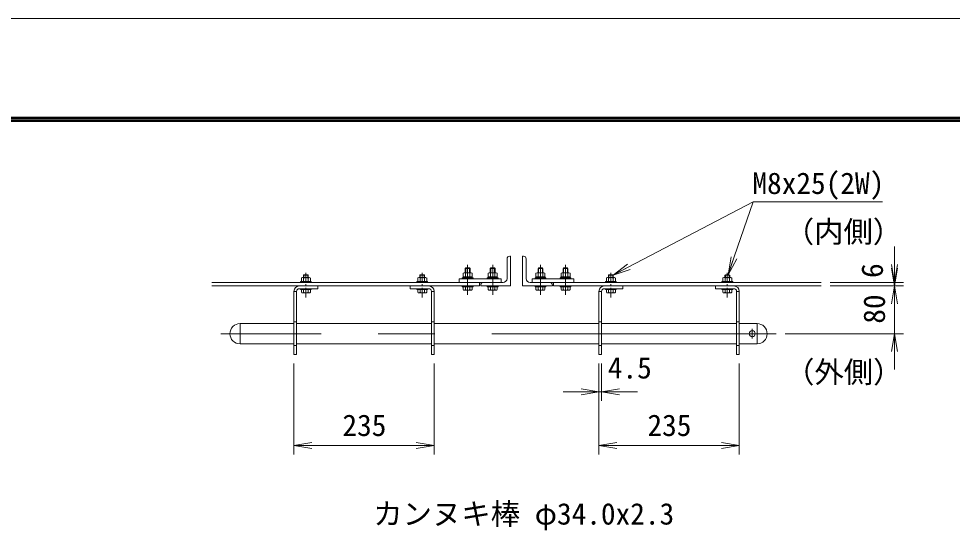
# Model space of a CAD drawing. Units: millimetres, scale not verified. Extents: x -6300 to 6300, y -4455 to 4455.
# Drawn here: x 1606 to 4734, y 2726 to 4455 of the extents above; entities that cross this region are included whole.
import ezdxf
from ezdxf.enums import TextEntityAlignment as Align

# ---------------------------------------------------------------- set-up
doc = ezdxf.new("R2010")
doc.units = ezdxf.units.MM
doc.header["$LTSCALE"] = 30
doc.linetypes.add('DASHED', pattern=[7.5, 6, -1.5])
doc.linetypes.add('USER1', pattern=[50.8, 31.75, -6.35, 6.35, -6.35])
for name, color, linetype, lineweight in [('0-1_D-STR1', 1, 'Continuous', 18), ('0-2_D-BMK', 2, 'USER1', 13), ('0-6_D-STR-DIM', 7, 'Continuous', 9), ('0-7_0', 7, 'Continuous', 9), ('0-8_D-STR-TXT', 7, 'Continuous', 9), ('0-9_D-STR3', 3, 'Continuous', 13), ('0-B_D-TTL', 7, 'Continuous', 9)]:
    doc.layers.add(name, color=color, linetype=linetype, lineweight=lineweight)
doc.styles.add('ＭＳ ゴシック', font='')
doc.styles.get('ＭＳ ゴシック').set_extended_font_data('MS Gothic')

# ---------------------------------------------------------------- blocks, each defined once
blk = doc.blocks.new('_Open')
at = {"layer": '0-7_0'}
blk.add_line((-30, 5), (0, 0), dxfattribs=at)
blk.add_lwpolyline([(-30, -5), (0, 0), (-30, 0)], dxfattribs=at)
blk = doc.blocks.new('カンヌキ受取付BN（M8）')
at = {"layer": '0-2_D-BMK'}
blk.add_line((0, -875.5), (0, 1704.5), dxfattribs=at)
at = {"layer": '0-9_D-STR3'}
for p, q in [((-450, 726), (-450, 1074)), ((346.7, 1116), (-346, 1116)), ((-195, 1404), (-240, 1344)), ((-225, 726), (-225, 1074)), ((-195, 1404), (-195, 1116)), ((195, 1404), (240, 1344)), ((225, 726), (225, 1074)), ((240, 1116), (240, 1344)), ((450, 726), (450, 1074)), ((540, 726), (-540, 726)), ((450, 726), (-450, 726)), ((540, 630), (540, 726)), ((-450, -361.2), (-450, -96)), ((450, -96), (-450, -96)), ((337.8, -426), (-337.8, -426)), ((-225.5, -361.2), (-225.5, -96)), ((225.5, -361.2), (225.5, -96)), ((450, -361.2), (450, -96))]:
    blk.add_line(p, q, dxfattribs=at)
for points in [[(240, 1344), (-240, 1344), (-240, 1116)], [(195, 1116), (195, 1404), (-195, 1404)], [(540, 630), (-540, 630), (-540, 726)]]:
    blk.add_lwpolyline(points, dxfattribs=at)
blk.add_lwpolyline([(-540, 0), (-540, -96), (540, -96), (540, 0)], close=True, dxfattribs=at)
for centre, radius, start, end in [((-337.5, 945.2), 171, 48.86505, 131.13495), ((0, 492.3), 623.7, 68.85295, 111.14705), ((337.5, 945.3), 170.9, 48.83491, 131.16509), ((-337.8, -296.4), 129.6, 210, 330), ((0, -1.3), 424.7, 237.93138, 302.06862), ((337.8, -296.4), 129.6, 210, 330)]:
    blk.add_arc(centre, radius, start, end, dxfattribs=at)

msp = doc.modelspace()

# ---------------------------------------------------------------- linework, layer by layer
at = {"layer": '0-1_D-STR1'}
for p, q in [((3241.74, 3649.74), (3241.74, 3583.74)), ((3253.74, 3658.74), (3250.74, 3658.74)), ((3293.74, 3658.74), (3293.74, 3558.74)), ((3293.74, 3658.74), (3296.74, 3658.74)), ((3305.74, 3649.74), (3305.74, 3583.74)), ((2252.74, 3570.74), (3149.74, 3570.74)), ((3081.74, 3570.74), (3081.74, 3582.74)), ((3221.74, 3570.74), (3081.74, 3570.74)), ((3149.74, 3558.74), (3149.74, 3570.74)), ((3228.74, 3570.74), (3162.74, 3570.74)), ((3318.74, 3570.74), (3384.74, 3570.74)), ((3325.74, 3570.74), (3465.74, 3570.74)), ((4294.74, 3570.74), (3397.74, 3570.74)), ((3397.74, 3558.74), (3397.74, 3570.74)), ((3465.74, 3570.74), (3465.74, 3582.74)), ((3149.74, 3558.74), (2252.74, 3558.74)), ((3153.74, 3561.74), (3153.74, 3558.74)), ((3293.74, 3558.74), (3393.74, 3558.74)), ((3393.74, 3561.74), (3393.74, 3558.74)), ((3397.74, 3558.74), (4294.74, 3558.74))]:
    msp.add_line(p, q, dxfattribs=at)
for points in [[(3253.74, 3658.74), (3253.74, 3558.74), (3153.74, 3558.74)], [(3221.74, 3570.74), (3221.74, 3582.74), (3081.74, 3582.74)], [(3325.74, 3570.74), (3325.74, 3582.74), (3465.74, 3582.74)]]:
    msp.add_lwpolyline(points, dxfattribs=at)
for centre, radius, start, end in [((3250.74, 3649.74), 9, 90, 180), ((3296.74, 3649.74), 9, 0, 90), ((3162.74, 3561.74), 9, 90, 180), ((3228.74, 3583.74), 13, 270, 0), ((3318.74, 3583.74), 13, 180, 270), ((3384.74, 3561.74), 9, 0, 90)]:
    msp.add_arc(centre, radius, start, end, dxfattribs=at)
at = {"layer": '0-2_D-BMK'}
for p, q in [((3109.74, 3529.56), (3109.74, 3629.56)), ((3193.74, 3529.56), (3193.74, 3629.56)), ((3353.74, 3529.56), (3353.74, 3629.56)), ((3437.74, 3529.56), (3437.74, 3629.56)), ((4063.24, 3382.44), (4063.24, 3414.89)), ((4143.24, 3398.74), (2283.24, 3398.74))]:
    msp.add_line(p, q, dxfattribs=at)
at = {"layer": '0-6_D-STR-DIM'}
for p, q in [((4539.71, 3630.74), (4539.71, 3690.74)), ((4539.71, 3618.74), (4539.71, 3678.74)), ((4324.74, 3570.74), (4569.71, 3570.74)), ((4539.71, 3558.74), (4539.71, 3570.74)), ((4324.74, 3558.74), (4569.71, 3558.74)), ((4324.74, 3558.74), (4569.71, 3558.74)), ((4539.71, 3558.74), (4539.71, 3398.74)), ((4539.71, 3498.74), (4539.71, 3438.74)), ((4173.24, 3398.74), (4569.71, 3398.74)), ((4539.71, 3338.74), (4539.71, 3278.74)), ((2527.74, 3298.74), (2527.74, 2993.95)), ((2997.74, 3298.74), (2997.74, 2993.95)), ((3549.74, 3298.74), (3549.74, 3173.95)), ((3549.74, 3298.74), (3549.74, 2993.95)), ((3558.74, 3298.74), (3558.74, 3173.95)), ((4019.74, 3298.74), (4019.74, 2993.95)), ((3489.74, 3203.95), (3429.74, 3203.95)), ((3549.74, 3203.95), (3558.74, 3203.95)), ((3618.74, 3203.95), (3678.74, 3203.95)), ((2587.74, 3023.95), (2937.74, 3023.95)), ((3609.74, 3023.95), (3959.74, 3023.95))]:
    msp.add_line(p, q, dxfattribs=at)
at = {"layer": '0-8_D-STR-TXT'}
msp.add_line((4066.3, 3841.01), (3598.77, 3596.43), dxfattribs=at)
msp.add_lwpolyline([(4499.11, 3841.01), (4066.3, 3841.01), (3983.09, 3598.43)], dxfattribs=at)
at = {"layer": '0-9_D-STR3'}
for p, q in [((3094.74, 3589.94), (3094.74, 3601.54)), ((3121.3, 3602.94), (3098.21, 3602.94)), ((3103.24, 3619.54), (3101.74, 3617.54)), ((3101.74, 3602.94), (3101.74, 3617.54)), ((3102.24, 3589.94), (3102.24, 3601.54)), ((3103.24, 3619.54), (3103.24, 3602.94)), ((3116.24, 3619.54), (3117.74, 3617.54)), ((3117.24, 3589.94), (3117.24, 3601.54)), ((3117.74, 3602.94), (3117.74, 3617.54)), ((3117.74, 3603.55), (3117.74, 3617.54)), ((3124.74, 3589.94), (3124.74, 3601.54)), ((3178.74, 3589.94), (3178.74, 3601.54)), ((3205.3, 3602.94), (3182.21, 3602.94)), ((3187.24, 3619.54), (3185.74, 3617.54)), ((3185.74, 3602.94), (3185.74, 3617.54)), ((3186.24, 3589.94), (3186.24, 3601.54)), ((3187.24, 3619.54), (3187.24, 3602.94)), ((3200.24, 3619.54), (3201.74, 3617.54)), ((3201.24, 3589.94), (3201.24, 3601.54)), ((3201.74, 3602.94), (3201.74, 3617.54)), ((3201.74, 3603.55), (3201.74, 3617.54)), ((3208.74, 3589.94), (3208.74, 3601.54)), ((3338.74, 3589.94), (3338.74, 3601.54)), ((3365.3, 3602.94), (3342.21, 3602.94)), ((3347.24, 3619.54), (3345.74, 3617.54)), ((3345.74, 3602.94), (3345.74, 3617.54)), ((3346.24, 3589.94), (3346.24, 3601.54)), ((3347.24, 3619.54), (3347.24, 3602.94)), ((3360.24, 3619.54), (3361.74, 3617.54)), ((3361.24, 3589.94), (3361.24, 3601.54)), ((3361.74, 3602.94), (3361.74, 3617.54)), ((3361.74, 3603.55), (3361.74, 3617.54)), ((3368.74, 3589.94), (3368.74, 3601.54)), ((3422.74, 3589.94), (3422.74, 3601.54)), ((3449.3, 3602.94), (3426.21, 3602.94)), ((3431.24, 3619.54), (3429.74, 3617.54)), ((3429.74, 3602.94), (3429.74, 3617.54)), ((3430.24, 3589.94), (3430.24, 3601.54)), ((3431.24, 3619.54), (3431.24, 3602.94)), ((3444.24, 3619.54), (3445.74, 3617.54)), ((3445.24, 3589.94), (3445.24, 3601.54)), ((3445.74, 3602.94), (3445.74, 3617.54)), ((3445.74, 3603.55), (3445.74, 3617.54)), ((3452.74, 3589.94), (3452.74, 3601.54)), ((3127.74, 3585.94), (3091.74, 3585.94)), ((3124.74, 3589.94), (3094.74, 3589.94)), ((3107.61, 3589.94), (3109.92, 3585.94)), ((3108.99, 3589.94), (3111.3, 3585.94)), ((3127.74, 3582.74), (3127.74, 3585.94)), ((3211.74, 3585.94), (3175.74, 3585.94)), ((3208.74, 3589.94), (3178.74, 3589.94)), ((3191.61, 3589.94), (3193.92, 3585.94)), ((3192.99, 3589.94), (3195.3, 3585.94)), ((3211.74, 3582.74), (3211.74, 3585.94)), ((3371.74, 3585.94), (3335.74, 3585.94)), ((3368.74, 3589.94), (3338.74, 3589.94)), ((3351.61, 3589.94), (3353.92, 3585.94)), ((3352.99, 3589.94), (3355.3, 3585.94)), ((3371.74, 3582.74), (3371.74, 3585.94)), ((3455.74, 3585.94), (3419.74, 3585.94)), ((3452.74, 3589.94), (3422.74, 3589.94)), ((3435.61, 3589.94), (3437.92, 3585.94)), ((3436.99, 3589.94), (3439.3, 3585.94)), ((3455.74, 3582.74), (3455.74, 3585.94)), ((2527.74, 3328.74), (2527.74, 3540.74)), ((2536.74, 3540.74), (2527.74, 3540.74)), ((2536.74, 3328.74), (2536.74, 3540.74)), ((2607.74, 3549.74), (2545.74, 3549.74)), ((2607.74, 3549.74), (2607.74, 3558.74)), ((2917.74, 3549.74), (2917.74, 3558.74)), ((2917.74, 3549.74), (2979.74, 3549.74)), ((2988.74, 3540.74), (2997.74, 3540.74)), ((2988.74, 3328.74), (2988.74, 3540.74)), ((2997.74, 3328.74), (2997.74, 3540.74)), ((3094.74, 3546.7), (3094.74, 3555.54)), ((3124.74, 3555.54), (3094.74, 3555.54)), ((3121, 3544.54), (3098.49, 3544.54)), ((3102.23, 3546.7), (3102.23, 3555.54)), ((3117.26, 3546.7), (3117.26, 3555.54)), ((3124.74, 3546.7), (3124.74, 3555.54)), ((3178.74, 3546.7), (3178.74, 3555.54)), ((3208.74, 3555.54), (3178.74, 3555.54)), ((3205, 3544.54), (3182.49, 3544.54)), ((3186.23, 3546.7), (3186.23, 3555.54)), ((3201.26, 3546.7), (3201.26, 3555.54)), ((3208.74, 3546.7), (3208.74, 3555.54)), ((3338.74, 3546.7), (3338.74, 3555.54)), ((3368.74, 3555.54), (3338.74, 3555.54)), ((3365, 3544.54), (3342.49, 3544.54)), ((3346.23, 3546.7), (3346.23, 3555.54)), ((3361.26, 3546.7), (3361.26, 3555.54)), ((3368.74, 3546.7), (3368.74, 3555.54)), ((3422.74, 3546.7), (3422.74, 3555.54)), ((3452.74, 3555.54), (3422.74, 3555.54)), ((3449, 3544.54), (3426.49, 3544.54)), ((3430.23, 3546.7), (3430.23, 3555.54)), ((3445.26, 3546.7), (3445.26, 3555.54)), ((3452.74, 3546.7), (3452.74, 3555.54)), ((3549.74, 3328.74), (3549.74, 3540.74)), ((3558.74, 3540.74), (3549.74, 3540.74)), ((3558.74, 3328.74), (3558.74, 3540.74)), ((3629.74, 3549.74), (3567.74, 3549.74)), ((3629.74, 3549.74), (3629.74, 3558.74)), ((3939.74, 3549.74), (3939.74, 3558.74)), ((3939.74, 3549.74), (4001.74, 3549.74)), ((4010.74, 3540.74), (4019.74, 3540.74)), ((4010.74, 3328.74), (4010.74, 3540.74)), ((4019.74, 3328.74), (4019.74, 3540.74)), ((2347.24, 3432.74), (2347.24, 3364.74)), ((2527.74, 3432.74), (2348.24, 3432.74)), ((2988.74, 3432.74), (2536.74, 3432.74)), ((3549.74, 3432.74), (2997.74, 3432.74)), ((4010.74, 3432.74), (3558.74, 3432.74)), ((4080.24, 3432.74), (4019.74, 3432.74)), ((4079.24, 3432.74), (4079.24, 3364.74)), ((2527.74, 3364.74), (2348.24, 3364.74)), ((2988.74, 3364.74), (2536.74, 3364.74)), ((3549.74, 3364.74), (2997.74, 3364.74)), ((4010.74, 3364.74), (3558.74, 3364.74)), ((4080.24, 3364.74), (4019.74, 3364.74)), ((2536.74, 3328.74), (2527.74, 3328.74)), ((2988.74, 3328.74), (2997.74, 3328.74)), ((3558.74, 3328.74), (3549.74, 3328.74)), ((4010.74, 3328.74), (4019.74, 3328.74))]:
    msp.add_line(p, q, dxfattribs=at)
at = {"layer": '0-9_D-STR3', "linetype": 'DASHED'}
for p, q in [((2536.74, 3438.74), (2527.74, 3438.74)), ((2988.74, 3438.74), (2997.74, 3438.74)), ((3558.74, 3438.74), (3549.74, 3438.74)), ((4010.74, 3438.74), (4019.74, 3438.74)), ((2536.74, 3358.74), (2527.74, 3358.74)), ((2988.74, 3358.74), (2997.74, 3358.74)), ((3558.74, 3358.74), (3549.74, 3358.74)), ((4010.74, 3358.74), (4019.74, 3358.74))]:
    msp.add_line(p, q, dxfattribs=at)
at = {"layer": '0-9_D-STR3'}
for points in [[(3117.74, 3617.54), (3101.74, 3617.54), (3101.74, 3602.94)], [(3116.24, 3602.94), (3116.24, 3619.54), (3103.24, 3619.54)], [(3201.74, 3617.54), (3185.74, 3617.54), (3185.74, 3602.94)], [(3200.24, 3602.94), (3200.24, 3619.54), (3187.24, 3619.54)], [(3361.74, 3617.54), (3345.74, 3617.54), (3345.74, 3602.94)], [(3360.24, 3602.94), (3360.24, 3619.54), (3347.24, 3619.54)], [(3445.74, 3617.54), (3429.74, 3617.54), (3429.74, 3602.94)], [(3444.24, 3602.94), (3444.24, 3619.54), (3431.24, 3619.54)], [(3127.74, 3582.74), (3091.74, 3582.74), (3091.74, 3585.94)], [(3094.34, 3589.94), (3125.14, 3589.94), (3125.14, 3585.94)], [(3094.34, 3589.94), (3094.34, 3585.94), (3125.14, 3585.94)], [(3211.74, 3582.74), (3175.74, 3582.74), (3175.74, 3585.94)], [(3178.34, 3589.94), (3209.14, 3589.94), (3209.14, 3585.94)], [(3178.34, 3589.94), (3178.34, 3585.94), (3209.14, 3585.94)], [(3371.74, 3582.74), (3335.74, 3582.74), (3335.74, 3585.94)], [(3338.34, 3589.94), (3369.14, 3589.94), (3369.14, 3585.94)], [(3338.34, 3589.94), (3338.34, 3585.94), (3369.14, 3585.94)], [(3455.74, 3582.74), (3419.74, 3582.74), (3419.74, 3585.94)], [(3422.34, 3589.94), (3453.14, 3589.94), (3453.14, 3585.94)], [(3422.34, 3589.94), (3422.34, 3585.94), (3453.14, 3585.94)]]:
    msp.add_lwpolyline(points, dxfattribs=at)
for points in [[(3091.74, 3558.74), (3091.74, 3555.54), (3127.74, 3555.54), (3127.74, 3558.74)], [(3175.74, 3558.74), (3175.74, 3555.54), (3211.74, 3555.54), (3211.74, 3558.74)], [(3335.74, 3558.74), (3335.74, 3555.54), (3371.74, 3555.54), (3371.74, 3558.74)], [(3419.74, 3558.74), (3419.74, 3555.54), (3455.74, 3555.54), (3455.74, 3558.74)]]:
    msp.add_lwpolyline(points, close=True, dxfattribs=at)
msp.add_circle((4063.24, 3398.74), 10, dxfattribs=at)
for centre, radius, start, end in [((3098.49, 3597.25), 5.7, 48.86505, 131.13495), ((3109.74, 3582.15), 20.79, 68.85295, 111.14705), ((3120.99, 3597.25), 5.7, 48.83491, 131.16509), ((3182.49, 3597.25), 5.7, 48.86505, 131.13495), ((3193.74, 3582.15), 20.79, 68.85295, 111.14705), ((3204.99, 3597.25), 5.7, 48.83491, 131.16509), ((3342.49, 3597.25), 5.7, 48.86505, 131.13495), ((3353.74, 3582.15), 20.79, 68.85295, 111.14705), ((3364.99, 3597.25), 5.7, 48.83491, 131.16509), ((3426.49, 3597.25), 5.7, 48.86505, 131.13495), ((3437.74, 3582.15), 20.79, 68.85295, 111.14705), ((3448.99, 3597.25), 5.7, 48.83491, 131.16509), ((2545.74, 3540.74), 18, 90, 180), ((2545.74, 3540.74), 9, 90, 180), ((2979.74, 3540.74), 18, 0, 90), ((2979.74, 3540.74), 9, 0, 90), ((3098.49, 3548.86), 4.32, 210, 330), ((3109.74, 3558.7), 14.16, 237.93138, 302.06862), ((3121, 3548.86), 4.32, 210, 330), ((3182.49, 3548.86), 4.32, 210, 330), ((3193.74, 3558.7), 14.16, 237.93138, 302.06862), ((3205, 3548.86), 4.32, 210, 330), ((3342.49, 3548.86), 4.32, 210, 330), ((3353.74, 3558.7), 14.16, 237.93138, 302.06862), ((3365, 3548.86), 4.32, 210, 330), ((3426.49, 3548.86), 4.32, 210, 330), ((3437.74, 3558.7), 14.16, 237.93138, 302.06862), ((3449, 3548.86), 4.32, 210, 330), ((3567.74, 3540.74), 18, 90, 180), ((3567.74, 3540.74), 9, 90, 180), ((4001.74, 3540.74), 18, 0, 90), ((4001.74, 3540.74), 9, 0, 90), ((2347.24, 3398.74), 34, 90, 270), ((4079.24, 3398.74), 34, 270, 90)]:
    msp.add_arc(centre, radius, start, end, dxfattribs=at)
at = {"layer": '0-B_D-TTL', "color": 2, "lineweight": 18}
msp.add_lwpolyline([(-6300, 4455), (6300, 4455), (6300, -4455), (-6300, -4455)], close=True, dxfattribs=at)
at = {"layer": '0-B_D-TTL'}
for points in [[(-5895, 4125), (5895, 4125), (5895, -4125), (-5895, -4125)], [(-5891.25, 4121.25), (5891.25, 4121.25), (5891.25, -4121.25), (-5891.25, -4121.25)], [(-5887.5, 4117.5), (5887.5, 4117.5), (5887.5, -4117.5), (-5887.5, -4117.5)], [(-5883.75, 4113.75), (5883.75, 4113.75), (5883.75, -4113.75), (-5883.75, -4113.75)], [(-5880, 4110), (5880, 4110), (5880, -4110), (-5880, -4110)]]:
    msp.add_lwpolyline(points, close=True, dxfattribs=at)

# ---------------------------------------------------------------- block references
at = {"layer": '0-6_D-STR-DIM', "xscale": 2, "yscale": 2}
for p, rotation in [((4539.71, 3570.74), 270), ((4539.71, 3558.74), 270), ((4539.71, 3558.74), 90), ((4539.71, 3398.74), 90), ((3558.74, 3203.95), 180), ((2527.74, 3023.95), 180), ((3549.74, 3023.95), 180)]:
    msp.add_blockref('_Open', p, dxfattribs=dict(at, rotation=rotation))
at = {"layer": '0-6_D-STR-DIM'}
for name, p, xscale, yscale in [('カンヌキ受取付BN（M8）', (2567.74, 3549.74), 0.03333333, 0.03333333), ('カンヌキ受取付BN（M8）', (2957.74, 3549.74), 0.03333333, 0.03333333), ('カンヌキ受取付BN（M8）', (3589.74, 3549.74), 0.03333333, 0.03333333), ('カンヌキ受取付BN（M8）', (3979.74, 3549.74), 0.03333333, 0.03333333), ('_Open', (3549.74, 3203.95), 2, 2), ('_Open', (2997.74, 3023.95), 2, 2), ('_Open', (4019.74, 3023.95), 2, 2)]:
    msp.add_blockref(name, p, dxfattribs=dict(at, xscale=xscale, yscale=yscale))
at = {"layer": '0-8_D-STR-TXT', "xscale": 2, "yscale": 2}
for p, rotation in [((3596.99, 3595.5), 207.61618), ((3982.45, 3596.54), 251.06828)]:
    msp.add_blockref('_Open', p, dxfattribs=dict(at, rotation=rotation))

# ---------------------------------------------------------------- texts
at = {"layer": '0-6_D-STR-DIM', "style": 'ＭＳ ゴシック'}
for s, p in [('6', (4522.72, 3585.68)), ('80', (4529.59, 3432.39))]:
    msp.add_text(s, height=72.14, rotation=90, dxfattribs=at).set_placement(p, align=Align.BOTTOM_LEFT)
for s, p in [('4.5', (3579.54, 3226.98)), ('235', (2690.22, 3034.07)), ('235', (3712.22, 3034.07))]:
    msp.add_text(s, height=72.14, dxfattribs=at).set_placement(p, align=Align.BOTTOM_LEFT)
at = {"layer": '0-8_D-STR-TXT', "style": 'ＭＳ ゴシック'}
for s, p in [('M8x25(2W)', (4063.86, 3845.52)), ('（内側）', (4172.12, 3683.07)), ('（外側）', (4173.05, 3212.52)), ('カンヌキ棒 φ34.0x2.3', (2793.43, 2737.2))]:
    msp.add_text(s, height=72.14, dxfattribs=at).set_placement(p, align=Align.BOTTOM_LEFT)

doc.saveas('drawing.dxf')
